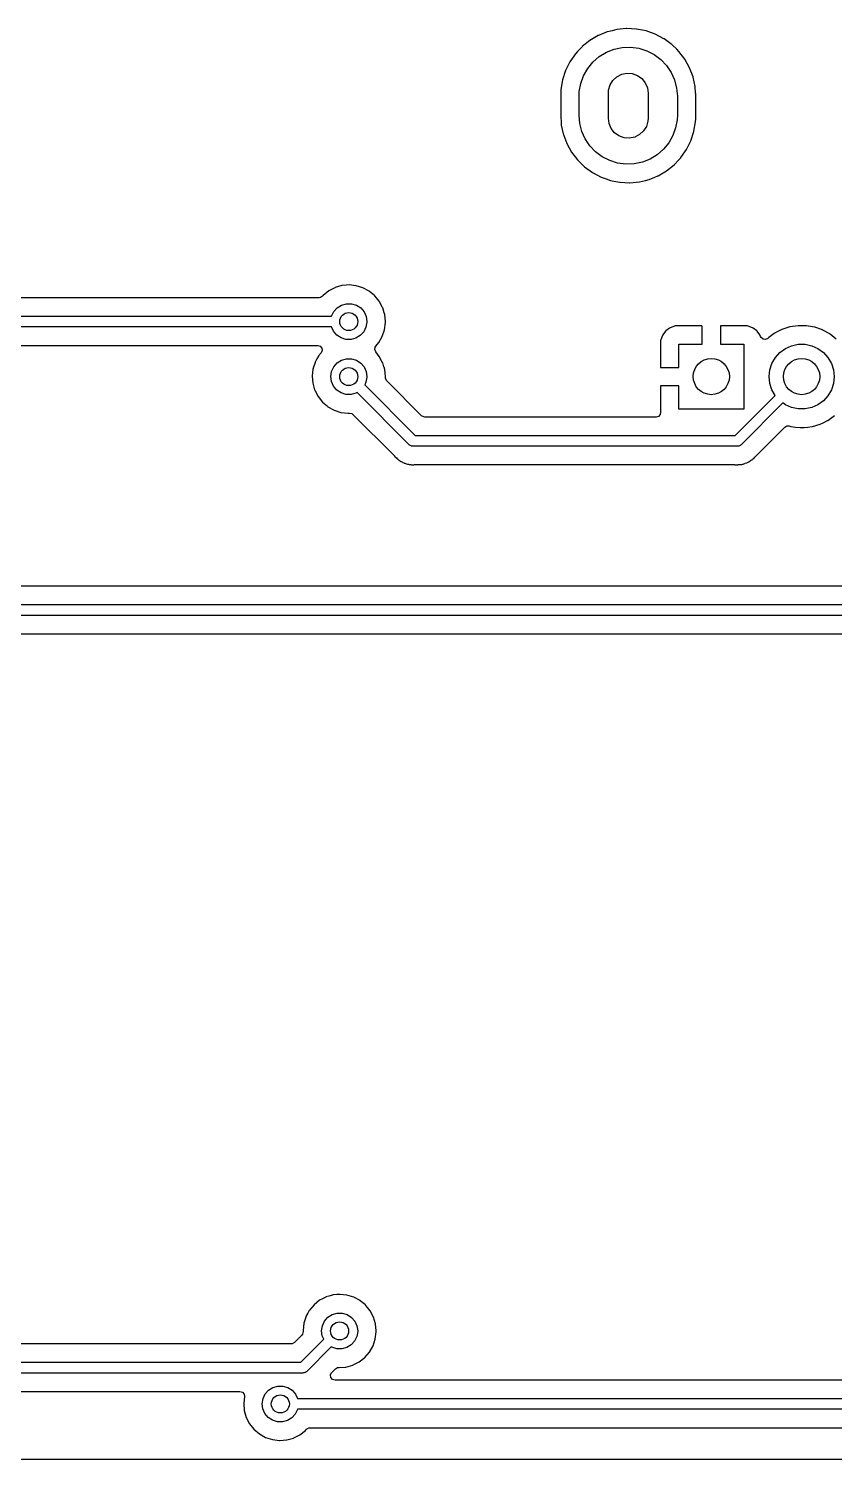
# Model space of a CAD drawing. Extents: x 41 to 172, y -227 to -42.
# Drawn here: x 113.19 to 135.49, y -226.82 to -187.22 of the extents above; entities that cross this region are included whole.
import ezdxf

# ---------------------------------------------------------------- set-up
doc = ezdxf.new("R2010")
doc.units = 0
doc.layers.add('BLACK', color=7, linetype='CONTINUOUS')

msp = doc.modelspace()

# ---------------------------------------------------------------- linework, layer by layer
at = {"layer": 'BLACK', "linetype": 'CONTINUOUS'}
for p, q in [((129.2, -187.309), (128.957, -187.407)), ((129.204, -187.307), (129.2, -187.309)), ((129.2, -187.309), (129.2, -187.309)), ((129.333, -187.276), (129.204, -187.307)), ((129.463, -187.244), (129.333, -187.276)), ((129.468, -187.243), (129.463, -187.244)), ((129.463, -187.244), (129.463, -187.244)), ((129.737, -187.217), (129.468, -187.243)), ((129.742, -187.217), (129.737, -187.217)), ((130.004, -187.23), (129.742, -187.217)), ((129.742, -187.217), (129.742, -187.217)), ((130.008, -187.23), (130.004, -187.23)), ((130.004, -187.23), (130.004, -187.23)), ((130.013, -187.231), (130.008, -187.23)), ((130.176, -187.264), (130.013, -187.231)), ((130.013, -187.231), (130.013, -187.231)), ((130.274, -187.283), (130.176, -187.264)), ((130.348, -187.309), (130.274, -187.283)), ((130.526, -187.372), (130.348, -187.309)), ((128.504, -187.719), (128.379, -187.852)), ((128.507, -187.715), (128.504, -187.719)), ((128.719, -187.546), (128.507, -187.715)), ((128.953, -187.409), (128.719, -187.546)), ((128.957, -187.407), (128.953, -187.409)), ((130.53, -187.373), (130.526, -187.372)), ((130.526, -187.372), (130.526, -187.372)), ((130.77, -187.499), (130.53, -187.373)), ((130.774, -187.502), (130.77, -187.499)), ((130.963, -187.64), (130.774, -187.502)), ((130.989, -187.659), (130.963, -187.64)), ((130.993, -187.662), (130.989, -187.659)), ((131.122, -187.789), (130.993, -187.662)), ((128.322, -187.914), (128.167, -188.136)), ((128.379, -187.852), (128.322, -187.914)), ((128.805, -188.142), (128.979, -187.991)), ((128.979, -187.991), (129.175, -187.872)), ((129.175, -187.872), (129.389, -187.787)), ((129.389, -187.787), (129.614, -187.74)), ((129.614, -187.74), (129.844, -187.732)), ((129.844, -187.732), (130.072, -187.762)), ((130.072, -187.762), (130.292, -187.83)), ((130.292, -187.83), (130.497, -187.934)), ((130.497, -187.934), (130.681, -188.071)), ((130.681, -188.071), (130.84, -188.238)), ((131.183, -187.849), (131.122, -187.789)), ((131.348, -188.064), (131.183, -187.849)), ((131.479, -188.301), (131.348, -188.064)), ((128.047, -188.379), (127.962, -188.637)), ((128.083, -188.305), (128.047, -188.379)), ((128.165, -188.14), (128.083, -188.305)), ((128.167, -188.136), (128.165, -188.14)), ((128.165, -188.14), (128.165, -188.14)), ((128.545, -188.52), (128.659, -188.32)), ((128.659, -188.32), (128.805, -188.142)), ((129.466, -188.548), (129.599, -188.481)), ((129.599, -188.481), (129.745, -188.451)), ((129.745, -188.451), (129.894, -188.462)), ((129.894, -188.462), (130.035, -188.513)), ((130.035, -188.513), (130.157, -188.599)), ((130.84, -188.238), (130.968, -188.429)), ((130.968, -188.429), (131.063, -188.638)), ((131.575, -188.555), (131.479, -188.301)), ((127.916, -188.904), (127.911, -188.99)), ((127.962, -188.637), (127.916, -188.904)), ((128.426, -188.962), (128.467, -188.736)), ((128.467, -188.736), (128.545, -188.52)), ((129.236, -188.92), (129.278, -188.776)), ((129.278, -188.776), (129.356, -188.649)), ((129.356, -188.649), (129.466, -188.548)), ((130.157, -188.599), (130.25, -188.715)), ((130.25, -188.715), (130.31, -188.852)), ((130.31, -188.852), (130.33, -189)), ((131.063, -188.638), (131.121, -188.861)), ((131.121, -188.861), (131.14, -189.09)), ((131.576, -188.559), (131.575, -188.555)), ((131.633, -188.815), (131.576, -188.559)), ((131.576, -188.559), (131.576, -188.559)), ((131.634, -188.82), (131.633, -188.815)), ((131.634, -188.824), (131.634, -188.82)), ((131.646, -188.991), (131.634, -188.824)), ((127.911, -188.99), (127.911, -189.679)), ((128.42, -189.09), (128.426, -188.962)), ((128.42, -189.61), (128.42, -189.09)), ((129.23, -189), (129.236, -188.92)), ((129.23, -189.7), (129.23, -189)), ((130.33, -189), (130.33, -189.7)), ((131.14, -189.09), (131.14, -189.61)), ((131.648, -189.021), (131.646, -188.991)), ((131.648, -189.71), (131.648, -189.021)), ((127.911, -189.679), (127.912, -189.681)), ((127.912, -189.681), (127.92, -189.792)), ((127.912, -189.681), (127.912, -189.681)), ((128.439, -189.839), (128.42, -189.61)), ((129.25, -189.848), (129.23, -189.7)), ((130.33, -189.7), (130.324, -189.78)), ((131.14, -189.61), (131.134, -189.738)), ((127.92, -189.792), (127.926, -189.88)), ((127.926, -189.88), (127.927, -189.885)), ((127.927, -189.885), (127.927, -189.885)), ((127.927, -189.885), (127.982, -190.133)), ((128.497, -190.062), (128.439, -189.839)), ((128.592, -190.271), (128.497, -190.062)), ((129.31, -189.985), (129.25, -189.848)), ((129.403, -190.101), (129.31, -189.985)), ((130.204, -190.051), (130.094, -190.152)), ((130.282, -189.924), (130.204, -190.051)), ((130.324, -189.78), (130.282, -189.924)), ((131.093, -189.964), (131.015, -190.18)), ((131.134, -189.738), (131.093, -189.964)), ((131.513, -190.321), (131.598, -190.063)), ((131.598, -190.063), (131.6, -190.053)), ((131.6, -190.053), (131.644, -189.8)), ((131.644, -189.796), (131.648, -189.71)), ((131.644, -189.8), (131.644, -189.796)), ((131.644, -189.8), (131.644, -189.8)), ((127.982, -190.133), (127.985, -190.145)), ((127.985, -190.145), (128.081, -190.399)), ((128.081, -190.399), (128.212, -190.636)), ((128.72, -190.462), (128.592, -190.271)), ((128.879, -190.629), (128.72, -190.462)), ((129.525, -190.187), (129.403, -190.101)), ((129.666, -190.238), (129.525, -190.187)), ((129.815, -190.249), (129.666, -190.238)), ((129.961, -190.219), (129.815, -190.249)), ((130.094, -190.152), (129.961, -190.219)), ((130.901, -190.38), (130.755, -190.558)), ((131.015, -190.18), (130.901, -190.38)), ((131.393, -190.564), (131.475, -190.399)), ((131.475, -190.399), (131.511, -190.325)), ((131.511, -190.325), (131.513, -190.321)), ((131.511, -190.325), (131.511, -190.325)), ((128.212, -190.636), (128.377, -190.851)), ((128.377, -190.851), (128.571, -191.041)), ((129.063, -190.766), (128.879, -190.629)), ((129.268, -190.87), (129.063, -190.766)), ((129.488, -190.938), (129.268, -190.87)), ((130.385, -190.828), (130.171, -190.913)), ((130.581, -190.709), (130.385, -190.828)), ((130.755, -190.558), (130.581, -190.709)), ((131.053, -190.985), (131.174, -190.855)), ((131.174, -190.855), (131.235, -190.79)), ((131.235, -190.79), (131.238, -190.786)), ((131.235, -190.79), (131.235, -190.79)), ((131.238, -190.786), (131.393, -190.564)), ((128.571, -191.041), (128.79, -191.201)), ((128.79, -191.201), (129.03, -191.327)), ((129.716, -190.968), (129.488, -190.938)), ((129.946, -190.96), (129.716, -190.968)), ((130.171, -190.913), (129.946, -190.96)), ((130.607, -191.291), (130.841, -191.154)), ((130.841, -191.154), (131.053, -190.985)), ((129.03, -191.327), (129.034, -191.328)), ((129.034, -191.328), (129.034, -191.328)), ((129.034, -191.328), (129.167, -191.375)), ((129.167, -191.375), (129.286, -191.417)), ((129.286, -191.417), (129.384, -191.436)), ((129.384, -191.436), (129.547, -191.469)), ((129.547, -191.469), (129.547, -191.469)), ((129.547, -191.469), (129.552, -191.47)), ((129.552, -191.47), (129.556, -191.47)), ((129.556, -191.47), (129.556, -191.47)), ((129.556, -191.47), (129.818, -191.483)), ((129.818, -191.483), (129.818, -191.483)), ((129.818, -191.483), (129.823, -191.483)), ((129.823, -191.483), (130.092, -191.457)), ((130.092, -191.457), (130.097, -191.456)), ((130.097, -191.456), (130.257, -191.417)), ((130.097, -191.456), (130.097, -191.456)), ((130.257, -191.417), (130.356, -191.393)), ((130.356, -191.393), (130.515, -191.328)), ((130.515, -191.328), (130.603, -191.293)), ((130.603, -191.293), (130.607, -191.291)), ((130.603, -191.293), (130.603, -191.293)), ((121.571, -194.437), (121.492, -194.478)), ((121.662, -194.389), (121.571, -194.437)), ((121.667, -194.386), (121.662, -194.389)), ((121.662, -194.389), (121.662, -194.389)), ((121.764, -194.358), (121.667, -194.386)), ((121.851, -194.332), (121.764, -194.358)), ((121.857, -194.331), (121.851, -194.332)), ((121.851, -194.332), (121.851, -194.332)), ((121.863, -194.33), (121.857, -194.331)), ((121.972, -194.32), (121.863, -194.33)), ((121.863, -194.33), (121.863, -194.33)), ((122.054, -194.313), (121.972, -194.32)), ((122.06, -194.313), (122.054, -194.313)), ((122.245, -194.333), (122.06, -194.313)), ((122.06, -194.313), (122.06, -194.313)), ((122.251, -194.333), (122.245, -194.333)), ((122.245, -194.333), (122.245, -194.333)), ((122.44, -194.392), (122.251, -194.333)), ((122.614, -194.486), (122.44, -194.392)), ((121.224, -194.667), (107.961, -194.667)), ((121.262, -194.662), (121.224, -194.667)), ((121.321, -194.622), (121.262, -194.662)), ((121.334, -194.607), (121.321, -194.622)), ((121.338, -194.602), (121.334, -194.607)), ((121.492, -194.478), (121.338, -194.602)), ((121.843, -194.87), (121.979, -194.831)), ((121.979, -194.831), (122.121, -194.831)), ((122.121, -194.831), (122.257, -194.872)), ((122.618, -194.49), (122.614, -194.486)), ((122.761, -194.608), (122.618, -194.49)), ((122.618, -194.49), (122.618, -194.49)), ((122.766, -194.612), (122.761, -194.608)), ((122.77, -194.617), (122.766, -194.612)), ((122.814, -194.67), (122.77, -194.617)), ((122.77, -194.617), (122.77, -194.617)), ((122.891, -194.765), (122.814, -194.67)), ((122.984, -194.94), (122.891, -194.765)), ((78.954, -195.176), (121.571, -195.176)), ((121.571, -195.176), (121.629, -195.051)), ((121.629, -195.051), (121.723, -194.945)), ((121.723, -194.945), (121.843, -194.87)), ((122.257, -194.872), (122.376, -194.949)), ((122.376, -194.949), (122.468, -195.057)), ((122.468, -195.057), (122.527, -195.186)), ((122.527, -195.186), (122.547, -195.326)), ((122.986, -194.946), (122.984, -194.94)), ((123.029, -195.088), (122.986, -194.946)), ((123.041, -195.129), (123.029, -195.088)), ((123.06, -195.326), (123.041, -195.129)), ((121.572, -195.476), (79.0161, -195.476)), ((121.623, -195.59), (121.572, -195.476)), ((121.714, -195.699), (121.623, -195.59)), ((122.462, -195.606), (122.366, -195.711)), ((122.523, -195.478), (122.462, -195.606)), ((122.547, -195.338), (122.523, -195.478)), ((122.547, -195.326), (122.547, -195.338)), ((122.973, -195.738), (123.035, -195.551)), ((123.035, -195.551), (123.06, -195.354)), ((123.06, -195.354), (123.06, -195.326)), ((130.812, -195.594), (130.735, -195.696)), ((130.824, -195.582), (130.812, -195.594)), ((130.926, -195.505), (130.824, -195.582)), ((130.942, -195.497), (130.926, -195.505)), ((131.062, -195.452), (130.942, -195.497)), ((131.078, -195.448), (131.062, -195.452)), ((131.129, -195.442), (131.078, -195.448)), ((131.135, -195.442), (131.129, -195.442)), ((131.812, -195.442), (131.135, -195.442)), ((131.82, -195.444), (131.812, -195.442)), ((131.822, -195.445), (131.82, -195.444)), ((131.826, -195.46), (131.822, -195.445)), ((131.826, -195.95), (131.826, -195.46)), ((132.336, -195.448), (132.334, -195.456)), ((132.334, -195.456), (132.334, -195.95)), ((132.337, -195.446), (132.336, -195.448)), ((132.352, -195.442), (132.337, -195.446)), ((133.025, -195.442), (132.352, -195.442)), ((133.031, -195.442), (133.025, -195.442)), ((133.082, -195.448), (133.031, -195.442)), ((133.098, -195.452), (133.082, -195.448)), ((133.218, -195.497), (133.098, -195.452)), ((133.234, -195.505), (133.218, -195.497)), ((133.336, -195.582), (133.234, -195.505)), ((133.348, -195.594), (133.336, -195.582)), ((133.425, -195.696), (133.348, -195.594)), ((134.028, -195.549), (133.833, -195.651)), ((134.032, -195.547), (134.028, -195.549)), ((134.028, -195.549), (134.028, -195.549)), ((134.252, -195.475), (134.032, -195.547)), ((134.481, -195.44), (134.252, -195.475)), ((134.487, -195.44), (134.481, -195.44)), ((134.636, -195.442), (134.487, -195.44)), ((134.487, -195.44), (134.487, -195.44)), ((134.713, -195.443), (134.636, -195.442)), ((134.718, -195.444), (134.713, -195.443)), ((134.936, -195.483), (134.718, -195.444)), ((134.718, -195.444), (134.718, -195.444)), ((134.941, -195.484), (134.936, -195.483)), ((134.936, -195.483), (134.936, -195.483)), ((134.946, -195.485), (134.941, -195.484)), ((135.154, -195.559), (134.946, -195.485)), ((134.946, -195.485), (134.946, -195.485)), ((135.159, -195.561), (135.154, -195.559)), ((135.154, -195.559), (135.154, -195.559)), ((135.164, -195.563), (135.159, -195.561)), ((135.358, -195.67), (135.164, -195.563)), ((135.164, -195.563), (135.164, -195.563)), ((81.2793, -195.984), (121.186, -195.984)), ((121.186, -195.984), (121.255, -196.005)), ((121.255, -196.005), (121.301, -196.058)), ((121.832, -195.777), (121.714, -195.699)), ((121.967, -195.82), (121.832, -195.777)), ((122.109, -195.822), (121.967, -195.82)), ((122.246, -195.785), (122.109, -195.822)), ((122.366, -195.711), (122.246, -195.785)), ((122.764, -196.101), (122.776, -196.031)), ((122.776, -196.031), (122.793, -196.005)), ((122.793, -196.005), (122.794, -196.005)), ((122.794, -196.005), (122.875, -195.91)), ((122.875, -195.91), (122.973, -195.738)), ((130.678, -195.848), (130.672, -195.899)), ((130.672, -195.899), (130.672, -195.905)), ((130.672, -195.905), (130.672, -196.578)), ((130.682, -195.832), (130.678, -195.848)), ((130.727, -195.712), (130.682, -195.832)), ((130.735, -195.696), (130.727, -195.712)), ((131.18, -196.596), (131.18, -195.95)), ((131.18, -195.95), (131.826, -195.95)), ((132.334, -195.95), (132.98, -195.95)), ((132.98, -195.95), (132.98, -197.75)), ((133.433, -195.712), (133.425, -195.696)), ((133.444, -195.74), (133.433, -195.712)), ((133.457, -195.765), (133.444, -195.74)), ((133.511, -195.811), (133.457, -195.765)), ((133.581, -195.82), (133.511, -195.811)), ((133.641, -195.792), (133.581, -195.82)), ((133.642, -195.793), (133.641, -195.792)), ((133.675, -195.768), (133.642, -195.793)), ((133.823, -195.657), (133.675, -195.768)), ((133.827, -195.654), (133.823, -195.657)), ((133.823, -195.657), (133.823, -195.657)), ((133.833, -195.651), (133.827, -195.654)), ((134.13, -196.071), (134.302, -195.994)), ((134.302, -195.994), (134.486, -195.955)), ((134.486, -195.955), (134.674, -195.955)), ((134.674, -195.955), (134.858, -195.994)), ((134.858, -195.994), (135.03, -196.071)), ((135.362, -195.673), (135.358, -195.67)), ((135.358, -195.67), (135.358, -195.67)), ((135.366, -195.676), (135.362, -195.673)), ((135.54, -195.813), (135.366, -195.676)), ((135.366, -195.676), (135.366, -195.676)), ((121.164, -196.362), (121.116, -196.451)), ((121.208, -196.283), (121.164, -196.362)), ((121.211, -196.277), (121.208, -196.283)), ((121.208, -196.283), (121.208, -196.283)), ((121.283, -196.191), (121.211, -196.277)), ((121.311, -196.128), (121.283, -196.191)), ((121.301, -196.058), (121.311, -196.128)), ((121.723, -196.469), (121.843, -196.394)), ((121.843, -196.394), (121.979, -196.355)), ((121.979, -196.355), (122.121, -196.355)), ((122.121, -196.355), (122.257, -196.396)), ((122.257, -196.396), (122.376, -196.473)), ((122.791, -196.167), (122.764, -196.101)), ((122.891, -196.289), (122.791, -196.167)), ((122.984, -196.464), (122.891, -196.289)), ((133.758, -196.484), (133.852, -196.321)), ((133.852, -196.321), (133.978, -196.181)), ((133.978, -196.181), (134.13, -196.071)), ((135.03, -196.071), (135.182, -196.181)), ((135.182, -196.181), (135.308, -196.321)), ((135.308, -196.321), (135.402, -196.484)), ((121.056, -196.639), (121.034, -196.836)), ((121.064, -196.614), (121.056, -196.639)), ((121.114, -196.457), (121.064, -196.614)), ((121.116, -196.451), (121.114, -196.457)), ((121.114, -196.457), (121.114, -196.457)), ((121.547, -196.844), (121.569, -196.704)), ((121.569, -196.704), (121.629, -196.575)), ((121.629, -196.575), (121.723, -196.469)), ((122.376, -196.473), (122.468, -196.581)), ((122.468, -196.581), (122.527, -196.71)), ((122.527, -196.71), (122.547, -196.85)), ((122.986, -196.47), (122.984, -196.464)), ((123.018, -196.578), (122.986, -196.47)), ((123.022, -196.59), (123.018, -196.578)), ((123.041, -196.653), (123.022, -196.59)), ((123.06, -196.85), (123.041, -196.653)), ((130.672, -196.578), (130.676, -196.593)), ((130.676, -196.593), (130.678, -196.594)), ((130.678, -196.594), (130.686, -196.596)), ((130.686, -196.596), (131.18, -196.596)), ((133.68, -196.85), (133.7, -196.663)), ((133.7, -196.663), (133.758, -196.484)), ((135.402, -196.484), (135.46, -196.663)), ((135.46, -196.663), (135.48, -196.85)), ((121.034, -196.836), (121.05, -197.033)), ((121.05, -197.033), (121.06, -197.066)), ((121.06, -197.066), (121.102, -197.215)), ((121.102, -197.215), (121.105, -197.223)), ((121.105, -197.223), (121.195, -197.399)), ((121.565, -196.984), (121.547, -196.844)), ((121.623, -197.114), (121.565, -196.984)), ((121.714, -197.223), (121.623, -197.114)), ((121.832, -197.301), (121.714, -197.223)), ((122.523, -197.002), (122.487, -197.078)), ((122.487, -197.078), (123.887, -198.478)), ((122.547, -196.862), (122.523, -197.002)), ((122.547, -196.85), (122.547, -196.862)), ((123.06, -196.854), (123.06, -196.85)), ((123.06, -196.878), (123.06, -196.854)), ((123.06, -196.854), (123.06, -196.854)), ((123.063, -196.906), (123.06, -196.878)), ((123.097, -196.969), (123.063, -196.906)), ((124.061, -197.933), (123.097, -196.969)), ((130.674, -197.11), (130.672, -197.118)), ((130.672, -197.118), (130.672, -197.795)), ((130.675, -197.108), (130.674, -197.11)), ((130.69, -197.104), (130.675, -197.108)), ((131.18, -197.104), (130.69, -197.104)), ((131.18, -197.75), (131.18, -197.104)), ((133.7, -197.037), (133.68, -196.85)), ((133.758, -197.216), (133.7, -197.037)), ((133.847, -197.371), (133.758, -197.216)), ((135.402, -197.216), (135.308, -197.379)), ((135.46, -197.037), (135.402, -197.216)), ((135.48, -196.85), (135.46, -197.037)), ((121.195, -197.399), (121.318, -197.554)), ((121.318, -197.554), (121.323, -197.558)), ((121.323, -197.558), (121.323, -197.558)), ((121.323, -197.558), (121.454, -197.67)), ((121.967, -197.344), (121.832, -197.301)), ((122.109, -197.346), (121.967, -197.344)), ((122.246, -197.309), (122.109, -197.346)), ((122.275, -197.291), (122.246, -197.309)), ((123.719, -198.734), (122.275, -197.291)), ((132.74, -198.478), (133.847, -197.371)), ((134.062, -197.58), (132.908, -198.734)), ((134.13, -197.629), (134.062, -197.58)), ((135.182, -197.519), (135.03, -197.629)), ((135.308, -197.379), (135.182, -197.519)), ((121.454, -197.67), (121.469, -197.682)), ((121.469, -197.682), (121.641, -197.779)), ((121.641, -197.779), (121.829, -197.84)), ((121.829, -197.84), (122.026, -197.863)), ((122.026, -197.863), (122.032, -197.863)), ((122.032, -197.863), (122.043, -197.862)), ((122.032, -197.863), (122.032, -197.863)), ((122.043, -197.862), (122.064, -197.86)), ((122.064, -197.86), (122.133, -197.875)), ((122.133, -197.875), (122.163, -197.897)), ((122.163, -197.897), (123.301, -199.036)), ((124.082, -197.949), (124.061, -197.933)), ((124.15, -197.969), (124.082, -197.949)), ((130.55, -197.969), (124.15, -197.969)), ((130.615, -197.952), (130.55, -197.969)), ((130.663, -197.9), (130.615, -197.952)), ((130.675, -197.83), (130.663, -197.9)), ((130.672, -197.795), (130.672, -197.801)), ((130.672, -197.801), (130.675, -197.83)), ((132.98, -197.75), (131.18, -197.75)), ((134.302, -197.706), (134.13, -197.629)), ((134.486, -197.745), (134.302, -197.706)), ((134.674, -197.745), (134.486, -197.745)), ((134.858, -197.706), (134.674, -197.745)), ((135.03, -197.629), (134.858, -197.706)), ((135.304, -198.064), (135.492, -197.929)), ((133.294, -199.067), (134.112, -198.25)), ((134.112, -198.25), (134.174, -198.216)), ((134.174, -198.216), (134.226, -198.215)), ((134.226, -198.215), (134.278, -198.226)), ((134.278, -198.226), (134.413, -198.253)), ((134.413, -198.253), (134.543, -198.258)), ((134.543, -198.258), (134.639, -198.262)), ((134.639, -198.262), (134.639, -198.262)), ((134.639, -198.262), (134.644, -198.262)), ((134.644, -198.262), (134.649, -198.261)), ((134.649, -198.261), (134.749, -198.248)), ((134.649, -198.261), (134.649, -198.261)), ((134.749, -198.248), (134.874, -198.232)), ((134.874, -198.232), (134.879, -198.231)), ((134.879, -198.231), (135.091, -198.167)), ((134.879, -198.231), (134.879, -198.231)), ((135.091, -198.167), (135.096, -198.166)), ((135.096, -198.166), (135.176, -198.126)), ((135.176, -198.126), (135.299, -198.066)), ((135.299, -198.066), (135.304, -198.064)), ((135.299, -198.066), (135.299, -198.066)), ((123.736, -198.744), (123.719, -198.734)), ((123.75, -198.758), (123.736, -198.744)), ((123.769, -198.763), (123.75, -198.758)), ((123.786, -198.773), (123.769, -198.763)), ((123.806, -198.773), (123.786, -198.773)), ((123.825, -198.778), (123.806, -198.773)), ((132.802, -198.778), (123.825, -198.778)), ((123.887, -198.478), (132.74, -198.478)), ((132.821, -198.773), (132.802, -198.778)), ((132.841, -198.773), (132.821, -198.773)), ((132.858, -198.763), (132.841, -198.773)), ((132.877, -198.758), (132.858, -198.763)), ((132.891, -198.744), (132.877, -198.758)), ((132.908, -198.734), (132.891, -198.744)), ((123.301, -199.036), (123.309, -199.044)), ((123.309, -199.044), (123.314, -199.051)), ((123.314, -199.051), (123.319, -199.057)), ((123.319, -199.057), (123.319, -199.057)), ((123.319, -199.057), (123.365, -199.1)), ((123.365, -199.1), (123.368, -199.102)), ((123.368, -199.102), (123.389, -199.123)), ((123.389, -199.123), (123.392, -199.126)), ((123.392, -199.126), (123.401, -199.133)), ((123.401, -199.133), (123.435, -199.165)), ((123.435, -199.165), (123.442, -199.169)), ((123.442, -199.169), (123.442, -199.169)), ((123.442, -199.169), (123.454, -199.175)), ((123.454, -199.175), (123.47, -199.186)), ((123.47, -199.186), (123.48, -199.194)), ((123.48, -199.194), (123.487, -199.199)), ((123.487, -199.199), (123.494, -199.202)), ((123.494, -199.202), (123.494, -199.202)), ((123.494, -199.202), (123.53, -199.218)), ((133.122, -199.21), (133.159, -199.182)), ((133.159, -199.182), (133.169, -199.176)), ((133.169, -199.176), (133.202, -199.156)), ((133.202, -199.156), (133.209, -199.152)), ((133.202, -199.156), (133.202, -199.156)), ((133.209, -199.152), (133.224, -199.137)), ((133.224, -199.137), (133.239, -199.124)), ((133.239, -199.124), (133.256, -199.112)), ((133.256, -199.112), (133.286, -199.076)), ((133.286, -199.076), (133.294, -199.067)), ((123.53, -199.218), (123.54, -199.223)), ((123.54, -199.223), (123.57, -199.239)), ((123.57, -199.239), (123.581, -199.245)), ((123.581, -199.245), (123.601, -199.25)), ((123.601, -199.25), (123.62, -199.257)), ((123.62, -199.257), (123.64, -199.265)), ((123.64, -199.265), (123.675, -199.271)), ((123.675, -199.271), (123.685, -199.273)), ((123.685, -199.273), (123.697, -199.275)), ((123.697, -199.275), (123.722, -199.281)), ((123.722, -199.281), (123.742, -199.286)), ((123.742, -199.286), (123.763, -199.286)), ((123.763, -199.286), (123.783, -199.288)), ((123.783, -199.288), (123.804, -199.291)), ((123.804, -199.291), (123.85, -199.287)), ((123.85, -199.287), (123.862, -199.286)), ((123.862, -199.286), (132.72, -199.286)), ((132.72, -199.286), (132.732, -199.287)), ((132.732, -199.287), (132.732, -199.287)), ((132.732, -199.287), (132.74, -199.289)), ((132.74, -199.289), (132.81, -199.287)), ((132.81, -199.287), (132.814, -199.286)), ((132.814, -199.286), (132.843, -199.286)), ((132.843, -199.286), (132.848, -199.286)), ((132.848, -199.286), (132.86, -199.285)), ((132.86, -199.285), (132.906, -199.284)), ((132.906, -199.284), (132.926, -199.278)), ((132.926, -199.278), (132.946, -199.274)), ((132.946, -199.274), (132.953, -199.273)), ((132.953, -199.273), (132.959, -199.272)), ((132.959, -199.272), (132.967, -199.271)), ((132.959, -199.272), (132.959, -199.272)), ((132.967, -199.271), (132.974, -199.268)), ((132.974, -199.268), (133.01, -199.254)), ((132.974, -199.268), (132.974, -199.268)), ((133.01, -199.254), (133.021, -199.25)), ((133.021, -199.25), (133.066, -199.237)), ((133.066, -199.237), (133.084, -199.226)), ((133.084, -199.226), (133.102, -199.218)), ((133.102, -199.218), (133.122, -199.21)), ((162.971, -202.651), (86.715, -202.651)), ((86.4521, -203.16), (163.408, -203.16)), ((163.404, -203.46), (86.39, -203.46)), ((86.427, -203.968), (162.976, -203.968)), ((121.084, -222.542), (120.957, -222.693)), ((121.238, -222.418), (121.084, -222.542)), ((121.317, -222.377), (121.238, -222.418)), ((121.408, -222.329), (121.317, -222.377)), ((121.413, -222.326), (121.408, -222.329)), ((121.408, -222.329), (121.408, -222.329)), ((121.492, -222.303), (121.413, -222.326)), ((121.597, -222.272), (121.492, -222.303)), ((121.603, -222.271), (121.597, -222.272)), ((121.597, -222.272), (121.597, -222.272)), ((121.609, -222.27), (121.603, -222.271)), ((121.718, -222.26), (121.609, -222.27)), ((121.609, -222.27), (121.609, -222.27)), ((121.8, -222.253), (121.718, -222.26)), ((121.806, -222.253), (121.8, -222.253)), ((121.991, -222.273), (121.806, -222.253)), ((121.806, -222.253), (121.806, -222.253)), ((121.997, -222.273), (121.991, -222.273)), ((121.991, -222.273), (121.991, -222.273)), ((122.186, -222.332), (121.997, -222.273)), ((122.36, -222.426), (122.186, -222.332)), ((122.364, -222.43), (122.36, -222.426)), ((122.506, -222.547), (122.364, -222.43)), ((122.364, -222.43), (122.364, -222.43)), ((122.512, -222.552), (122.506, -222.547)), ((122.516, -222.557), (122.512, -222.552)), ((122.567, -222.619), (122.516, -222.557)), ((122.516, -222.557), (122.516, -222.557)), ((120.855, -222.887), (120.802, -223.055)), ((120.86, -222.873), (120.855, -222.887)), ((120.862, -222.867), (120.86, -222.873)), ((120.86, -222.873), (120.86, -222.873)), ((120.912, -222.775), (120.862, -222.867)), ((120.954, -222.699), (120.912, -222.775)), ((120.957, -222.693), (120.954, -222.699)), ((120.954, -222.699), (120.954, -222.699)), ((121.375, -222.991), (121.469, -222.885)), ((121.469, -222.885), (121.589, -222.81)), ((121.589, -222.81), (121.725, -222.771)), ((121.725, -222.771), (121.867, -222.771)), ((121.867, -222.771), (122.003, -222.812)), ((122.003, -222.812), (122.122, -222.889)), ((122.122, -222.889), (122.214, -222.997)), ((122.637, -222.705), (122.567, -222.619)), ((122.73, -222.88), (122.637, -222.705)), ((122.787, -223.069), (122.73, -222.88)), ((120.768, -223.352), (120.746, -223.382)), ((120.782, -223.282), (120.768, -223.352)), ((120.802, -223.055), (120.78, -223.252)), ((120.78, -223.252), (120.78, -223.258)), ((120.78, -223.258), (120.782, -223.282)), ((121.293, -223.26), (121.315, -223.12)), ((121.311, -223.4), (121.293, -223.26)), ((121.315, -223.12), (121.375, -222.991)), ((122.214, -222.997), (122.273, -223.126)), ((122.293, -223.278), (122.269, -223.418)), ((122.273, -223.126), (122.293, -223.266)), ((122.293, -223.266), (122.293, -223.278)), ((122.781, -223.491), (122.806, -223.294)), ((122.806, -223.266), (122.787, -223.069)), ((122.806, -223.294), (122.806, -223.266)), ((120.452, -223.623), (109.399, -223.623)), ((120.479, -223.621), (120.452, -223.623)), ((120.541, -223.587), (120.479, -223.621)), ((120.746, -223.382), (120.541, -223.587)), ((120.715, -224.132), (121.353, -223.494)), ((121.563, -223.708), (120.883, -224.388)), ((121.353, -223.494), (121.311, -223.4)), ((121.578, -223.717), (121.563, -223.708)), ((121.713, -223.76), (121.578, -223.717)), ((121.855, -223.762), (121.713, -223.76)), ((121.992, -223.725), (121.855, -223.762)), ((122.112, -223.651), (121.992, -223.725)), ((122.208, -223.546), (122.112, -223.651)), ((122.269, -223.418), (122.208, -223.546)), ((122.621, -223.85), (122.719, -223.678)), ((122.719, -223.678), (122.781, -223.491)), ((50.9491, -224.132), (120.715, -224.132)), ((122.165, -224.208), (122.33, -224.124)), ((122.33, -224.124), (122.336, -224.122)), ((122.33, -224.124), (122.33, -224.124)), ((122.336, -224.122), (122.492, -224)), ((122.492, -224), (122.621, -223.85)), ((120.777, -224.432), (50.887, -224.432)), ((120.796, -224.427), (120.777, -224.432)), ((120.816, -224.427), (120.796, -224.427)), ((120.833, -224.417), (120.816, -224.427)), ((120.852, -224.412), (120.833, -224.417)), ((120.866, -224.398), (120.852, -224.412)), ((120.883, -224.388), (120.866, -224.398)), ((121.543, -224.483), (121.572, -224.418)), ((121.553, -224.553), (121.543, -224.483)), ((121.599, -224.607), (121.553, -224.553)), ((121.572, -224.418), (121.578, -224.412)), ((121.578, -224.412), (121.675, -224.315)), ((121.675, -224.315), (121.737, -224.281)), ((121.737, -224.281), (121.766, -224.278)), ((121.766, -224.278), (121.772, -224.279)), ((121.772, -224.279), (121.778, -224.279)), ((121.778, -224.279), (121.963, -224.264)), ((121.778, -224.279), (121.778, -224.279)), ((121.963, -224.264), (121.963, -224.264)), ((121.963, -224.264), (121.969, -224.264)), ((121.969, -224.264), (122.159, -224.211)), ((122.159, -224.211), (122.165, -224.208)), ((122.165, -224.208), (122.165, -224.208)), ((50.924, -224.94), (119.035, -224.94)), ((119.035, -224.94), (119.103, -224.961)), ((119.734, -225.011), (119.828, -224.905)), ((119.828, -224.905), (119.948, -224.829)), ((119.948, -224.829), (120.084, -224.79)), ((120.084, -224.79), (120.226, -224.791)), ((120.226, -224.791), (120.361, -224.832)), ((120.361, -224.832), (120.48, -224.909)), ((120.48, -224.909), (120.573, -225.016)), ((121.667, -224.627), (121.599, -224.607)), ((159.795, -224.627), (121.667, -224.627)), ((119.103, -224.961), (119.149, -225.014)), ((119.16, -225.081), (119.138, -225.271)), ((119.138, -225.271), (119.155, -225.468)), ((119.149, -225.014), (119.16, -225.081)), ((119.652, -225.279), (119.674, -225.139)), ((119.67, -225.42), (119.652, -225.279)), ((119.674, -225.139), (119.734, -225.011)), ((120.573, -225.016), (120.627, -225.135)), ((120.627, -225.135), (160.057, -225.135)), ((119.155, -225.468), (119.21, -225.659)), ((119.21, -225.659), (119.3, -225.834)), ((119.727, -225.55), (119.67, -225.42)), ((119.818, -225.658), (119.727, -225.55)), ((119.936, -225.737), (119.818, -225.658)), ((120.072, -225.779), (119.936, -225.737)), ((120.471, -225.67), (120.35, -225.744)), ((120.566, -225.565), (120.471, -225.67)), ((120.628, -225.438), (120.566, -225.565)), ((160.119, -225.435), (120.628, -225.435)), ((120.628, -225.435), (120.628, -225.438)), ((119.3, -225.834), (119.423, -225.989)), ((119.423, -225.989), (119.573, -226.118)), ((119.573, -226.118), (119.746, -226.214)), ((120.214, -225.782), (120.072, -225.779)), ((120.35, -225.744), (120.214, -225.782)), ((120.695, -226.141), (120.851, -226.019)), ((120.851, -226.019), (120.878, -225.988)), ((120.878, -225.988), (120.938, -225.949)), ((120.938, -225.949), (120.973, -225.944)), ((120.973, -225.944), (160.037, -225.944)), ((119.746, -226.214), (119.934, -226.275)), ((119.934, -226.275), (120.131, -226.299)), ((120.131, -226.299), (120.137, -226.298)), ((120.137, -226.298), (120.322, -226.284)), ((120.137, -226.298), (120.137, -226.298)), ((120.322, -226.284), (120.328, -226.283)), ((120.322, -226.284), (120.322, -226.284)), ((120.328, -226.283), (120.518, -226.23)), ((120.518, -226.23), (120.524, -226.228)), ((120.524, -226.228), (120.689, -226.144)), ((120.524, -226.228), (120.524, -226.228)), ((120.689, -226.144), (120.695, -226.141)), ((120.689, -226.144), (120.689, -226.144)), ((171.451, -226.821), (40.6395, -226.821))]:
    msp.add_line(p, q, dxfattribs=at)
at = {"layer": 'BLACK'}
for centre, radius in [((122.047, -195.326), 0.25), ((132.08, -196.85), 0.5), ((134.58, -196.85), 0.5), ((122.047, -196.85), 0.25), ((121.793, -223.266), 0.25), ((120.152, -225.285), 0.25)]:
    msp.add_circle(centre, radius, dxfattribs=at)

doc.saveas('drawing.dxf')
